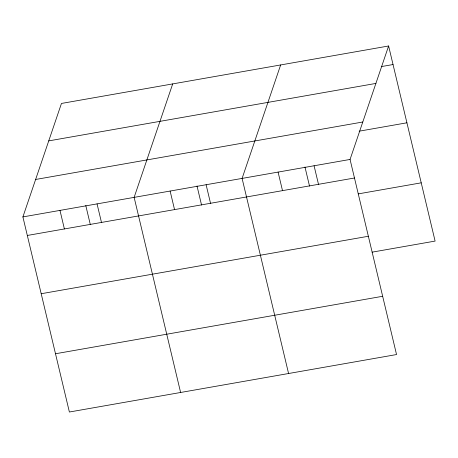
<?xml version="1.0" encoding="UTF-8"?>
<svg xmlns="http://www.w3.org/2000/svg" width="458" height="458" viewBox="0 0 458 458"><rect width="100%" height="100%" fill="white"/><g stroke="black" fill="none" stroke-linecap="round" stroke-linejoin="round"><path stroke-width="0.69" d="M388.619 45.983L350.061 159.447L396.542 354.549L69.381 412.017L22.9 216.915L61.458 103.451L388.619 45.983L435.1 241.085L372.119 252.152M172.695 83.911L134.137 197.375L180.612 392.477M280.657 64.95L242.099 178.408L288.574 373.51M381.274 66.605L393.038 64.538M48.737 140.892L375.898 83.425M35.627 179.473L362.782 122.005M359.169 131.188L406.922 122.796M22.9 216.915L350.061 159.447M27.32 235.464L354.481 177.996M358.242 193.889L421.223 182.828M41.197 293.727L368.358 236.259M55.498 353.753L382.659 296.286M314.074 165.767L318.493 184.316M304.971 167.004L309.522 186.103M278.086 172.088L282.506 190.637M206.111 184.729L210.531 203.283M197.009 185.965L201.554 205.064M170.124 191.055L174.544 209.604M97.056 203.884L101.476 222.439M85.772 205.505L90.323 224.603M59.981 210.399L64.395 228.948"/></g></svg>
